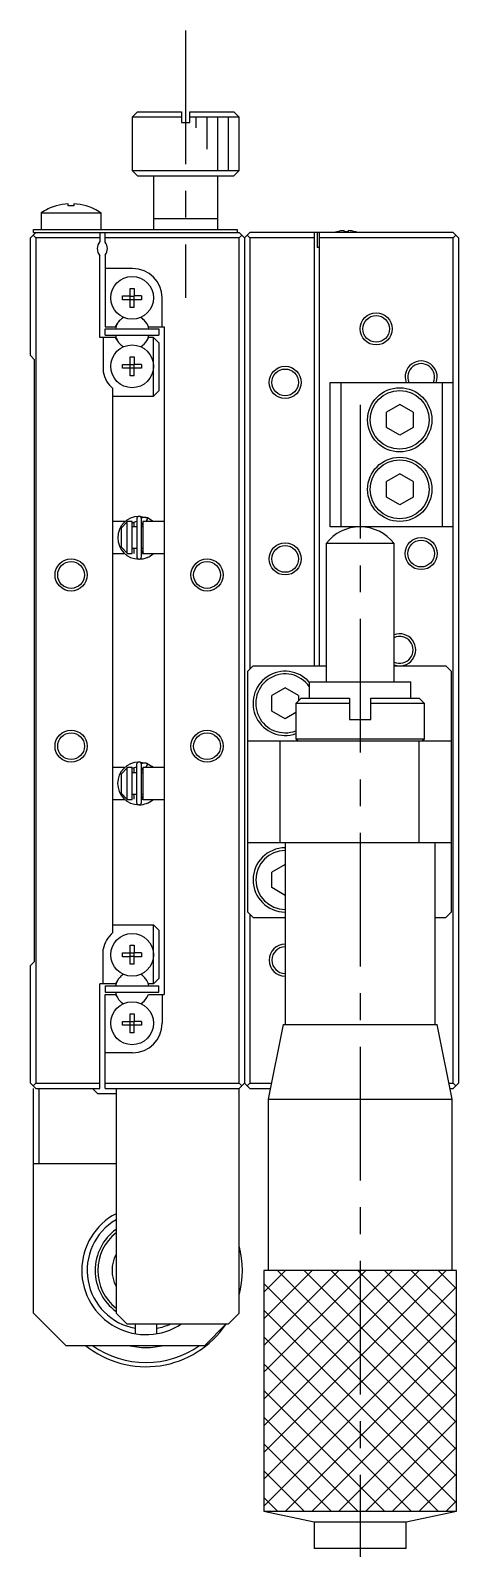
# Model space of a CAD drawing. Extents: x -173 to 396, y -6 to 321.
# Drawn here: x -111.1 to -71.1, y 109.4 to 251.3 of the extents above; entities that cross this region are included whole.
import ezdxf

# ---------------------------------------------------------------- set-up
doc = ezdxf.new("R2010")
doc.units = 0
doc.header["$LTSCALE"] = 10
doc.linetypes.add('CENTER', pattern=[2, 1.25, -0.25, 0.25, -0.25])
doc.layers.get('0').update_dxf_attribs({"linetype": 'CONTINUOUS'})
doc.layers.add('CENTER', color=1, linetype='CENTER')

msp = doc.modelspace()

# ---------------------------------------------------------------- linework, layer by layer
at = {"color": 7, "linetype": 'CONTINUOUS'}
for p, q in [((-101.10062, 243.660203), (-101.60062, 243.160203)), ((-97.00062, 243.160203), (-101.60062, 243.160203)), ((-101.60062, 243.160203), (-101.60062, 238.160203)), ((-101.10062, 243.660203), (-97.00062, 243.660203)), ((-97.00062, 243.660203), (-97.00062, 242.660203)), ((-97.00062, 242.660203), (-96.20062, 242.660203)), ((-96.20062, 243.660203), (-92.10062, 243.660203)), ((-96.20062, 242.660203), (-96.20062, 243.660203)), ((-91.60062, 243.160203), (-96.20062, 243.160203)), ((-91.60062, 243.160203), (-92.10062, 243.660203)), ((-91.60062, 238.160203), (-91.60062, 243.160203)), ((-101.60062, 238.160203), (-101.10062, 237.660203)), ((-101.60062, 238.160203), (-91.60062, 238.160203)), ((-101.10062, 237.660203), (-92.10062, 237.660203)), ((-99.60062, 237.660203), (-99.60062, 232.660203)), ((-93.60062, 232.660203), (-93.60062, 237.660203)), ((-92.10062, 237.660203), (-91.60062, 238.160203)), ((-110.10062, 234.202666), (-104.50062, 234.202666)), ((-110.10062, 234.202666), (-110.10062, 232.660203)), ((-108.699759, 234.853407), (-108.702768, 234.859576)), ((-107.56062, 234.853407), (-107.56062, 235.046664)), ((-107.04062, 234.853407), (-107.56062, 234.853407)), ((-107.04062, 235.046664), (-107.04062, 234.853407)), ((-105.898473, 234.859576), (-105.901481, 234.853407)), ((-104.50062, 232.660203), (-104.50062, 234.202666)), ((-93.60062, 233.660203), (-99.60062, 233.660203)), ((-110.60062, 232.360203), (-111.10062, 231.860203)), ((-111.10062, 220.860203), (-111.10062, 231.860203)), ((-110.60062, 231.860203), (-110.85062, 232.110203)), ((-110.80062, 232.360203), (-110.80062, 232.660203)), ((-110.80062, 232.660203), (-91.80062, 232.660203)), ((-110.80062, 232.360203), (-91.60062, 232.360203)), ((-110.60062, 231.860203), (-110.60062, 152.860203)), ((-104.60062, 231.860203), (-110.60062, 231.860203)), ((-104.60062, 232.360203), (-104.60062, 231.52164)), ((-104.10062, 231.460203), (-104.10062, 232.360203)), ((-91.60062, 231.860203), (-104.10062, 231.860203)), ((-91.80062, 232.660203), (-91.80062, 232.360203)), ((-91.60062, 232.360203), (-91.10062, 231.860203)), ((-91.35062, 232.110203), (-91.60062, 231.860203)), ((-91.60062, 152.860203), (-91.60062, 231.860203)), ((-91.10062, 231.860203), (-90.60062, 232.360203)), ((-91.10062, 231.860203), (-91.10062, 152.860203)), ((-90.85062, 232.110203), (-90.60062, 231.860203)), ((-71.60062, 232.360203), (-90.60062, 232.360203)), ((-90.60062, 231.860203), (-90.60062, 191.560203)), ((-84.60062, 231.860203), (-90.60062, 231.860203)), ((-84.60062, 232.360203), (-84.60062, 191.860203)), ((-84.30062, 232.360203), (-84.30062, 230.960203)), ((-84.10062, 191.860203), (-84.10062, 232.360203)), ((-71.60062, 231.860203), (-84.10062, 231.860203)), ((-82.486982, 232.429724), (-82.489236, 232.434347)), ((-81.78062, 232.429724), (-81.78062, 232.550062)), ((-81.42062, 232.429724), (-81.78062, 232.429724)), ((-81.42062, 232.550062), (-81.42062, 232.429724)), ((-80.712004, 232.434347), (-80.714259, 232.429724)), ((-71.60062, 232.360203), (-71.10062, 231.860203)), ((-71.35062, 232.110203), (-71.60062, 231.860203)), ((-71.60062, 152.860203), (-71.60062, 231.860203)), ((-71.10062, 231.860203), (-71.10062, 152.860203)), ((-104.60062, 222.560203), (-104.60062, 230.198765)), ((-104.10062, 230.260203), (-104.10062, 223.560203)), ((-84.10062, 230.960203), (-84.30062, 230.960203)), ((-101.55062, 229.010203), (-104.10062, 229.010203)), ((-101.78062, 227.146564), (-101.42062, 227.146564)), ((-101.78062, 226.440203), (-101.78062, 227.146564)), ((-101.42062, 227.146564), (-101.42062, 226.440203)), ((-102.486982, 226.080203), (-102.486982, 226.440203)), ((-102.486982, 226.440203), (-101.78062, 226.440203)), ((-101.78062, 226.080203), (-102.486982, 226.080203)), ((-101.770248, 226.42983), (-101.78062, 226.440203)), ((-101.770248, 226.090575), (-101.78062, 226.080203)), ((-101.78062, 225.373841), (-101.78062, 226.080203)), ((-101.770248, 226.090575), (-101.770248, 226.42983)), ((-101.770248, 226.42983), (-101.430992, 226.42983)), ((-101.430992, 226.090575), (-101.770248, 226.090575)), ((-101.430992, 226.42983), (-101.42062, 226.440203)), ((-101.430992, 226.42983), (-101.430992, 226.090575)), ((-101.430992, 226.090575), (-101.42062, 226.080203)), ((-100.714259, 226.440203), (-101.42062, 226.440203)), ((-100.714259, 226.080203), (-101.42062, 226.080203)), ((-101.42062, 225.373841), (-101.42062, 226.080203)), ((-100.714259, 226.440203), (-100.714259, 226.080203)), ((-98.80062, 223.560203), (-98.80062, 226.260203)), ((-101.42062, 225.373841), (-101.78062, 225.373841)), ((-104.10062, 223.560203), (-103.145032, 223.560203)), ((-104.10062, 223.360203), (-99.10062, 223.360203)), ((-104.10062, 222.760203), (-104.10062, 223.360203)), ((-103.145032, 223.560203), (-102.975436, 223.853953)), ((-100.225805, 223.853953), (-100.056208, 223.560203)), ((-100.056208, 223.560203), (-98.60062, 223.560203)), ((-99.10062, 223.360203), (-99.10062, 222.760203)), ((-98.60062, 223.560203), (-98.60062, 161.160203)), ((-103.145032, 222.560203), (-104.60062, 222.560203)), ((-104.30062, 222.560203), (-104.30062, 219.338187)), ((-104.10062, 222.760203), (-99.10062, 222.760203)), ((-102.975436, 222.266453), (-103.145032, 222.560203)), ((-100.056208, 222.560203), (-100.225805, 222.266453)), ((-99.60062, 222.560203), (-100.056208, 222.560203)), ((-99.60062, 222.560203), (-99.10062, 222.060203)), ((-99.60062, 217.060203), (-99.60062, 222.560203)), ((-99.10062, 222.060203), (-99.10062, 217.560203)), ((-110.75062, 220.510203), (-111.10062, 220.860203)), ((-110.75062, 220.510203), (-110.75062, 164.210203)), ((-102.486982, 219.680203), (-102.486982, 220.040203)), ((-102.486982, 220.040203), (-101.78062, 220.040203)), ((-101.78062, 220.746564), (-101.42062, 220.746564)), ((-101.78062, 220.040203), (-101.78062, 220.746564)), ((-101.770248, 220.02983), (-101.78062, 220.040203)), ((-101.770248, 219.690575), (-101.770248, 220.02983)), ((-101.770248, 220.02983), (-101.430992, 220.02983)), ((-101.430992, 220.02983), (-101.42062, 220.040203)), ((-101.430992, 220.02983), (-101.430992, 219.690575)), ((-101.42062, 220.746564), (-101.42062, 220.040203)), ((-100.714259, 220.040203), (-101.42062, 220.040203)), ((-100.714259, 220.040203), (-100.714259, 219.680203)), ((-101.78062, 219.680203), (-102.486982, 219.680203)), ((-101.770248, 219.690575), (-101.78062, 219.680203)), ((-101.78062, 218.973841), (-101.78062, 219.680203)), ((-101.42062, 218.973841), (-101.78062, 218.973841)), ((-101.430992, 219.690575), (-101.770248, 219.690575)), ((-101.430992, 219.690575), (-101.42062, 219.680203)), ((-100.714259, 219.680203), (-101.42062, 219.680203)), ((-101.42062, 218.973841), (-101.42062, 219.680203)), ((-103.40062, 166.939265), (-103.40062, 217.78114)), ((-99.10062, 217.560203), (-99.60062, 217.060203)), ((-83.10062, 204.860203), (-83.10062, 218.360203)), ((-83.10062, 218.360203), (-71.60062, 218.360203)), ((-82.10062, 218.360203), (-82.10062, 204.860203)), ((-72.60062, 204.860203), (-72.60062, 218.360203)), ((-103.40062, 217.060203), (-99.60062, 217.060203)), ((-76.60062, 216.303578), (-77.85062, 215.58189)), ((-75.35062, 215.58189), (-76.60062, 216.303578)), ((-77.85062, 214.138515), (-77.85062, 215.58189)), ((-75.35062, 215.58189), (-75.35062, 214.138515)), ((-76.60062, 213.416827), (-77.85062, 214.138515)), ((-75.35062, 214.138515), (-76.60062, 213.416827)), ((-76.60062, 209.803578), (-77.85062, 209.08189)), ((-77.85062, 207.638515), (-77.85062, 209.08189)), ((-75.35062, 209.08189), (-76.60062, 209.803578)), ((-75.35062, 209.08189), (-75.35062, 207.638515)), ((-76.60062, 206.916827), (-77.85062, 207.638515)), ((-75.35062, 207.638515), (-76.60062, 206.916827)), ((-100.165846, 205.682371), (-100.917246, 205.840423)), ((-102.246005, 205.360203), (-103.40062, 205.360203)), ((-102.60062, 204.776718), (-102.10062, 205.305886)), ((-102.60062, 202.943687), (-102.60062, 204.776718)), ((-101.60062, 205.360203), (-102.10062, 205.360203)), ((-102.10062, 205.360203), (-102.10062, 202.360203)), ((-101.600658, 205.247624), (-101.170938, 205.376495)), ((-101.60062, 202.360203), (-101.60062, 205.360203)), ((-101.170886, 204.860203), (-101.60062, 204.860203)), ((-101.40062, 204.860203), (-101.40062, 205.324749)), ((-101.170886, 205.61689), (-101.170886, 202.06689)), ((-100.729642, 205.68574), (-100.731473, 205.684962)), ((-100.696341, 205.698867), (-100.729642, 205.68574)), ((-100.720886, 202.06689), (-100.720886, 205.61689)), ((-100.720886, 205.017338), (-100.600628, 205.246056)), ((-100.60062, 204.860203), (-100.720886, 204.860203)), ((-100.662438, 205.710313), (-100.696341, 205.698867)), ((-100.628015, 205.72005), (-100.662438, 205.710313)), ((-100.593158, 205.728056), (-100.628015, 205.72005)), ((-100.60062, 205.360203), (-100.60062, 202.360203)), ((-98.60062, 205.360203), (-100.60062, 205.360203)), ((-100.557952, 205.734311), (-100.593158, 205.728056)), ((-100.522481, 205.7388), (-100.557952, 205.734311)), ((-100.486834, 205.741513), (-100.522481, 205.7388)), ((-100.451097, 205.742441), (-100.486834, 205.741513)), ((-100.415358, 205.741584), (-100.451097, 205.742441)), ((-100.379703, 205.738942), (-100.415358, 205.741584)), ((-100.34422, 205.734523), (-100.379703, 205.738942)), ((-100.308995, 205.728335), (-100.34422, 205.734523)), ((-100.274116, 205.720395), (-100.308995, 205.728335)), ((-100.277365, 205.373796), (-100.284252, 205.360203)), ((-100.270379, 205.388028), (-100.277365, 205.373796)), ((-100.239667, 205.71072), (-100.274116, 205.720395)), ((-100.165482, 205.682221), (-100.273852, 205.360175)), ((-100.263336, 205.402812), (-100.270379, 205.388028)), ((-100.256278, 205.41806), (-100.263336, 205.402812)), ((-100.249248, 205.433678), (-100.256278, 205.41806)), ((-100.242289, 205.449573), (-100.249248, 205.433678)), ((-100.235443, 205.465648), (-100.242289, 205.449573)), ((-100.205735, 205.699334), (-100.239667, 205.71072)), ((-100.228751, 205.481807), (-100.235443, 205.465648)), ((-100.222254, 205.497951), (-100.228751, 205.481807)), ((-100.21599, 205.513983), (-100.222254, 205.497951)), ((-100.209999, 205.529806), (-100.21599, 205.513983)), ((-100.204315, 205.545324), (-100.209999, 205.529806)), ((-100.174148, 205.686997), (-100.205735, 205.699334)), ((-100.198973, 205.560444), (-100.204315, 205.545324)), ((-100.194007, 205.575073), (-100.198973, 205.560444)), ((-100.189444, 205.589125), (-100.194007, 205.575073)), ((-100.185315, 205.602513), (-100.189444, 205.589125)), ((-100.181642, 205.615156), (-100.185315, 205.602513)), ((-100.178449, 205.626979), (-100.181642, 205.615156)), ((-100.175754, 205.63791), (-100.178449, 205.626979)), ((-100.173575, 205.647882), (-100.175754, 205.63791)), ((-100.17558, 205.687293), (-100.173438, 205.686605)), ((-99.646266, 205.360372), (-100.174621, 205.68607)), ((-100.171924, 205.656836), (-100.173575, 205.647882)), ((-100.173438, 205.686605), (-100.171825, 205.684663)), ((-100.170811, 205.664717), (-100.171924, 205.656836)), ((-100.171825, 205.684663), (-100.170751, 205.681481)), ((-100.170242, 205.671477), (-100.170811, 205.664717)), ((-100.170751, 205.681481), (-100.170223, 205.677077)), ((-100.170223, 205.677077), (-100.170242, 205.671477)), ((-100.132292, 205.667789), (-100.165846, 205.682371)), ((-71.60062, 204.860203), (-83.10062, 204.860203)), ((-102.10062, 202.414519), (-102.60062, 202.943687)), ((-77.12562, 203.293023), (-83.47562, 203.293023)), ((-83.47562, 203.293023), (-83.47562, 190.360203)), ((-77.12562, 190.360203), (-77.12562, 203.293023)), ((-103.40062, 202.360203), (-102.287239, 202.360203)), ((-102.10062, 202.360203), (-101.60062, 202.360203)), ((-101.60062, 202.860203), (-101.170886, 202.860203)), ((-101.40062, 202.360203), (-101.40062, 202.860203)), ((-100.720886, 202.860203), (-100.60062, 202.860203)), ((-100.600665, 202.437749), (-100.720886, 202.666442)), ((-100.489386, 202.359828), (-100.720868, 202.307272)), ((-100.60062, 202.360203), (-98.60062, 202.360203)), ((-100.232735, 201.974665), (-100.174148, 201.996783)), ((-100.177729, 201.996845), (-100.17558, 201.996486)), ((-100.17558, 201.996486), (-100.175898, 201.997262)), ((-100.174148, 201.996783), (-100.17558, 201.996486)), ((-100.174405, 201.9978), (-100.144149, 202.010756)), ((-90.30062, 191.860203), (-90.80062, 191.360203)), ((-90.30062, 191.860203), (-83.47562, 191.860203)), ((-77.12562, 191.860203), (-72.30062, 191.860203)), ((-71.80062, 191.360203), (-72.30062, 191.860203)), ((-90.80062, 168.860203), (-90.80062, 191.360203)), ((-85.05062, 190.360203), (-85.05062, 188.860203)), ((-85.05062, 190.360203), (-75.55062, 190.360203)), ((-75.55062, 188.860203), (-75.55062, 190.360203)), ((-71.80062, 191.360203), (-71.80062, 168.860203)), ((-87.30062, 189.803578), (-88.55062, 189.08189)), ((-88.55062, 187.638515), (-88.55062, 189.08189)), ((-86.05062, 189.08189), (-87.30062, 189.803578)), ((-85.80062, 188.860203), (-86.30062, 188.360203)), ((-86.05062, 189.08189), (-86.05062, 188.610203)), ((-85.80062, 188.860203), (-81.30062, 188.860203)), ((-81.30062, 188.860203), (-81.30062, 186.860203)), ((-79.30062, 188.860203), (-74.80062, 188.860203)), ((-79.30062, 186.860203), (-79.30062, 188.860203)), ((-74.30062, 188.360203), (-74.80062, 188.860203)), ((-87.30062, 186.916827), (-88.55062, 187.638515)), ((-86.30062, 187.494177), (-87.30062, 186.916827)), ((-81.30062, 188.360203), (-86.30062, 188.360203)), ((-86.30062, 188.360203), (-86.30062, 185.060203)), ((-74.30062, 188.360203), (-79.30062, 188.360203)), ((-74.30062, 185.060203), (-74.30062, 188.360203)), ((-81.30062, 186.860203), (-79.30062, 186.860203)), ((-90.80062, 184.860203), (-71.80062, 184.860203)), ((-87.80062, 184.860203), (-87.80062, 175.360203)), ((-86.30062, 185.060203), (-86.10062, 184.860203)), ((-86.30062, 185.060203), (-74.30062, 185.060203)), ((-74.80062, 175.360203), (-74.80062, 184.860203)), ((-74.50062, 184.860203), (-74.30062, 185.060203)), ((-102.297081, 182.360203), (-103.40062, 182.360203)), ((-102.60062, 181.776718), (-102.10062, 182.305886)), ((-102.60062, 179.943687), (-102.60062, 181.776718)), ((-101.60062, 182.360203), (-102.10062, 182.360203)), ((-102.10062, 182.360203), (-102.10062, 179.360203)), ((-101.600671, 182.289555), (-101.180166, 182.414178)), ((-101.60062, 179.360203), (-101.60062, 182.360203)), ((-101.180115, 181.860203), (-101.60062, 181.860203)), ((-101.40062, 182.360203), (-101.415117, 182.360203)), ((-101.40062, 181.860203), (-101.40062, 182.360203)), ((-101.180115, 182.654574), (-101.180115, 179.104574)), ((-100.14152, 182.705473), (-100.926474, 182.878106)), ((-100.73887, 182.723424), (-100.740702, 182.722646)), ((-100.705569, 182.73655), (-100.73887, 182.723424)), ((-100.730115, 179.104574), (-100.730115, 182.654574)), ((-100.730115, 182.055022), (-100.600651, 182.289728)), ((-100.60062, 181.860203), (-100.730115, 181.860203)), ((-100.671666, 182.747996), (-100.705569, 182.73655)), ((-100.637244, 182.757734), (-100.671666, 182.747996)), ((-100.602387, 182.76574), (-100.637244, 182.757734)), ((-100.56718, 182.771995), (-100.602387, 182.76574)), ((-100.60062, 182.360203), (-100.60062, 179.360203)), ((-98.60062, 182.360203), (-100.60062, 182.360203)), ((-100.53171, 182.776484), (-100.56718, 182.771995)), ((-100.496063, 182.779196), (-100.53171, 182.776484)), ((-100.460326, 182.780125), (-100.496063, 182.779196)), ((-100.424586, 182.779267), (-100.460326, 182.780125)), ((-100.388931, 182.776626), (-100.424586, 182.779267)), ((-100.353448, 182.772206), (-100.388931, 182.776626)), ((-100.318224, 182.766019), (-100.353448, 182.772206)), ((-100.283344, 182.758079), (-100.318224, 182.766019)), ((-100.306993, 182.372573), (-100.314024, 182.360203)), ((-100.299687, 182.386025), (-100.306993, 182.372573)), ((-100.174711, 182.719905), (-100.303528, 182.360174)), ((-100.29216, 182.400457), (-100.299687, 182.386025)), ((-100.284469, 182.415762), (-100.29216, 182.400457)), ((-100.27667, 182.431824), (-100.284469, 182.415762)), ((-100.248896, 182.748404), (-100.283344, 182.758079)), ((-100.268823, 182.448524), (-100.27667, 182.431824)), ((-100.260986, 182.465737), (-100.268823, 182.448524)), ((-100.253218, 182.483334), (-100.260986, 182.465737)), ((-100.245576, 182.501183), (-100.253218, 182.483334)), ((-100.214964, 182.737018), (-100.248896, 182.748404)), ((-100.238118, 182.519151), (-100.245576, 182.501183)), ((-100.2309, 182.537104), (-100.238118, 182.519151)), ((-100.223976, 182.554908), (-100.2309, 182.537104)), ((-100.217397, 182.572428), (-100.223976, 182.554908)), ((-100.211213, 182.589535), (-100.217397, 182.572428)), ((-100.183377, 182.724681), (-100.214964, 182.737018)), ((-100.205469, 182.6061), (-100.211213, 182.589535)), ((-100.20021, 182.621999), (-100.205469, 182.6061)), ((-100.195474, 182.637113), (-100.20021, 182.621999)), ((-100.191296, 182.65133), (-100.195474, 182.637113)), ((-100.187708, 182.664543), (-100.191296, 182.65133)), ((-100.184737, 182.676653), (-100.187708, 182.664543)), ((-100.184808, 182.724977), (-100.182459, 182.724133)), ((-100.182405, 182.68757), (-100.184737, 182.676653)), ((-99.612643, 182.360355), (-100.183849, 182.723754)), ((-100.182459, 182.724133), (-100.180765, 182.72174)), ((-100.180729, 182.697212), (-100.182405, 182.68757)), ((-100.180765, 182.72174), (-100.179741, 182.717816)), ((-100.179722, 182.705506), (-100.180729, 182.697212)), ((-100.179741, 182.717816), (-100.179392, 182.712392)), ((-100.179392, 182.712392), (-100.179722, 182.705506)), ((-103.40062, 179.360203), (-102.25316, 179.360203)), ((-102.10062, 179.414519), (-102.60062, 179.943687)), ((-102.10062, 179.360203), (-101.60062, 179.360203)), ((-101.60062, 179.860203), (-101.180115, 179.860203)), ((-101.40062, 179.394305), (-101.40062, 179.860203)), ((-100.730115, 179.860203), (-100.60062, 179.860203)), ((-100.600661, 179.469425), (-100.730115, 179.704125)), ((-100.600607, 179.36974), (-100.730096, 179.344955)), ((-100.60062, 179.360203), (-98.60062, 179.360203)), ((-100.241964, 179.012349), (-100.183377, 179.034466)), ((-100.186957, 179.034529), (-100.184808, 179.03417)), ((-100.184808, 179.03417), (-100.185127, 179.034946)), ((-100.183377, 179.034466), (-100.184808, 179.03417)), ((-100.183633, 179.035483), (-100.153378, 179.04844)), ((-90.80062, 175.360203), (-71.80062, 175.360203)), ((-87.30062, 175.360203), (-87.30062, 158.360203)), ((-73.30062, 158.360203), (-73.30062, 175.360203)), ((-87.30062, 173.303578), (-88.55062, 172.58189)), ((-88.55062, 171.138515), (-88.55062, 172.58189)), ((-87.30062, 170.416827), (-88.55062, 171.138515)), ((-103.40062, 167.660203), (-99.60062, 167.660203)), ((-99.60062, 167.660203), (-99.10062, 167.160203)), ((-99.60062, 162.160203), (-99.60062, 167.660203)), ((-90.30062, 168.360203), (-90.80062, 168.860203)), ((-90.60062, 168.660203), (-90.60062, 152.860203)), ((-90.30062, 168.360203), (-87.30062, 168.360203)), ((-73.30062, 168.360203), (-72.30062, 168.360203)), ((-71.80062, 168.860203), (-72.30062, 168.360203)), ((-99.10062, 167.160203), (-99.10062, 162.660203)), ((-104.30062, 162.160203), (-104.30062, 165.382218)), ((-102.486982, 164.680203), (-102.486982, 165.040203)), ((-102.486982, 165.040203), (-101.78062, 165.040203)), ((-101.78062, 164.680203), (-102.486982, 164.680203)), ((-101.78062, 165.746564), (-101.42062, 165.746564)), ((-101.78062, 165.040203), (-101.78062, 165.746564)), ((-101.770248, 165.02983), (-101.78062, 165.040203)), ((-101.770248, 164.690575), (-101.78062, 164.680203)), ((-101.78062, 163.973841), (-101.78062, 164.680203)), ((-101.770248, 164.690575), (-101.770248, 165.02983)), ((-101.770248, 165.02983), (-101.430992, 165.02983)), ((-101.430992, 164.690575), (-101.770248, 164.690575)), ((-101.430992, 165.02983), (-101.42062, 165.040203)), ((-101.430992, 165.02983), (-101.430992, 164.690575)), ((-101.430992, 164.690575), (-101.42062, 164.680203)), ((-101.42062, 165.746564), (-101.42062, 165.040203)), ((-100.714259, 165.040203), (-101.42062, 165.040203)), ((-100.714259, 164.680203), (-101.42062, 164.680203)), ((-101.42062, 163.973841), (-101.42062, 164.680203)), ((-100.714259, 165.040203), (-100.714259, 164.680203)), ((-110.75062, 164.210203), (-111.10062, 163.860203)), ((-111.10062, 152.860203), (-111.10062, 163.860203)), ((-101.42062, 163.973841), (-101.78062, 163.973841)), ((-103.145032, 162.160203), (-104.60062, 162.160203)), ((-104.60062, 152.360203), (-104.60062, 162.160203)), ((-104.10062, 161.960203), (-99.10062, 161.960203)), ((-104.10062, 161.960203), (-104.10062, 161.360203)), ((-102.975436, 162.453953), (-103.145032, 162.160203)), ((-100.056208, 162.160203), (-100.225805, 162.453953)), ((-99.60062, 162.160203), (-100.056208, 162.160203)), ((-99.60062, 162.160203), (-99.10062, 162.660203)), ((-99.10062, 161.360203), (-99.10062, 161.960203)), ((-104.10062, 161.360203), (-99.10062, 161.360203)), ((-104.10062, 161.160203), (-103.145032, 161.160203)), ((-104.10062, 152.360203), (-104.10062, 161.160203)), ((-103.145032, 161.160203), (-102.975436, 160.866453)), ((-100.225805, 160.866453), (-100.056208, 161.160203)), ((-100.056208, 161.160203), (-98.60062, 161.160203)), ((-98.80062, 161.160203), (-98.80062, 158.460203)), ((-101.78062, 159.346564), (-101.42062, 159.346564)), ((-101.78062, 158.640203), (-101.78062, 159.346564)), ((-101.42062, 159.346564), (-101.42062, 158.640203)), ((-102.486982, 158.280203), (-102.486982, 158.640203)), ((-102.486982, 158.640203), (-101.78062, 158.640203)), ((-101.78062, 158.280203), (-102.486982, 158.280203)), ((-101.770248, 158.62983), (-101.78062, 158.640203)), ((-101.770248, 158.290575), (-101.78062, 158.280203)), ((-101.78062, 157.573841), (-101.78062, 158.280203)), ((-101.42062, 157.573841), (-101.78062, 157.573841)), ((-101.770248, 158.290575), (-101.770248, 158.62983)), ((-101.770248, 158.62983), (-101.430992, 158.62983)), ((-101.430992, 158.290575), (-101.770248, 158.290575)), ((-101.430992, 158.62983), (-101.42062, 158.640203)), ((-101.430992, 158.62983), (-101.430992, 158.290575)), ((-101.430992, 158.290575), (-101.42062, 158.280203)), ((-100.714259, 158.640203), (-101.42062, 158.640203)), ((-100.714259, 158.280203), (-101.42062, 158.280203)), ((-101.42062, 157.573841), (-101.42062, 158.280203)), ((-100.714259, 158.640203), (-100.714259, 158.280203)), ((-87.50062, 158.360203), (-88.90062, 151.360203)), ((-87.50062, 158.360203), (-73.10062, 158.360203)), ((-71.70062, 151.360203), (-73.10062, 158.360203)), ((-101.55062, 155.710203), (-104.10062, 155.710203)), ((-110.60062, 152.360203), (-111.10062, 152.860203)), ((-110.85062, 152.610203), (-110.60062, 152.860203)), ((-110.80062, 131.360203), (-110.80062, 152.360203)), ((-110.60062, 152.860203), (-104.60062, 152.860203)), ((-110.60062, 152.360203), (-104.60062, 152.360203)), ((-110.30062, 152.360203), (-110.30062, 145.360203)), ((-104.80062, 151.860203), (-105.30062, 152.360203)), ((-103.10062, 151.860203), (-104.80062, 151.860203)), ((-104.10062, 152.860203), (-91.60062, 152.860203)), ((-104.10062, 152.360203), (-91.60062, 152.360203)), ((-103.10062, 152.360203), (-103.10062, 131.360203)), ((-91.60062, 152.860203), (-91.35062, 152.610203)), ((-91.60062, 152.360203), (-91.10062, 152.860203)), ((-91.60062, 131.360203), (-91.60062, 152.360203)), ((-91.10062, 152.860203), (-90.60062, 152.360203)), ((-90.60062, 152.860203), (-90.85062, 152.610203)), ((-90.60062, 152.860203), (-88.60062, 152.860203)), ((-90.60062, 152.360203), (-88.70062, 152.360203)), ((-72.00062, 152.860203), (-71.60062, 152.860203)), ((-71.90062, 152.360203), (-71.60062, 152.360203)), ((-71.60062, 152.860203), (-71.35062, 152.610203)), ((-71.60062, 152.360203), (-71.10062, 152.860203)), ((-88.90062, 151.360203), (-88.90062, 135.360203)), ((-88.90062, 151.360203), (-71.70062, 151.360203)), ((-71.70062, 135.360203), (-71.70062, 151.360203)), ((-110.80062, 145.360203), (-103.10062, 145.360203)), ((-71.30062, 135.360203), (-89.30062, 135.360203)), ((-89.30062, 135.360203), (-89.30062, 112.860203)), ((-89.30062, 135.360203), (-89.30062, 112.860203)), ((-71.30062, 135.360203), (-89.30062, 135.360203)), ((-71.30062, 112.860203), (-71.30062, 135.360203)), ((-71.30062, 112.860203), (-71.30062, 135.360203)), ((-107.80062, 128.360203), (-110.80062, 131.360203)), ((-103.10062, 131.360203), (-102.10062, 130.360203)), ((-91.60062, 131.360203), (-92.60062, 130.360203)), ((-102.10062, 130.360203), (-92.60062, 130.360203)), ((-101.30062, 130.360203), (-101.30062, 129.444123)), ((-99.30062, 129.444123), (-99.30062, 130.360203)), ((-92.80062, 130.360203), (-94.80062, 128.360203)), ((-107.80062, 128.360203), (-94.80062, 128.360203)), ((-89.30062, 112.860203), (-71.30062, 112.860203)), ((-89.30062, 112.860203), (-84.60062, 111.860203)), ((-89.30062, 112.860203), (-71.30062, 112.860203)), ((-76.00062, 111.860203), (-71.30062, 112.860203)), ((-84.60062, 111.860203), (-76.00062, 111.860203)), ((-84.60062, 111.860203), (-84.60062, 109.360203)), ((-76.00062, 109.360203), (-76.00062, 111.860203)), ((-76.00062, 109.360203), (-84.60062, 109.360203))]:
    msp.add_line(p, q, dxfattribs=at)
at = {"color": 3, "linetype": 'CONTINUOUS'}
for p, q in [((-95.60062, 242.160203), (-95.60062, 243.160203)), ((-94.60062, 240.160203), (-94.60062, 243.160203)), ((-93.60062, 238.160203), (-93.60062, 243.160203)), ((-92.60062, 238.160203), (-92.60062, 243.160203)), ((-89.30062, 133.338557), (-87.278974, 135.360203)), ((-89.30062, 130.838557), (-84.778974, 135.360203)), ((-89.30062, 128.338557), (-82.278974, 135.360203)), ((-89.30062, 125.838557), (-79.778974, 135.360203)), ((-89.30062, 123.338557), (-77.278974, 135.360203)), ((-89.30062, 120.838557), (-74.778974, 135.360203)), ((-89.30062, 118.338557), (-72.278974, 135.360203)), ((-88.019785, 135.360203), (-71.30062, 118.641038)), ((-85.519785, 135.360203), (-71.30062, 121.141038)), ((-83.019785, 135.360203), (-71.30062, 123.641038)), ((-80.519785, 135.360203), (-71.30062, 126.141038)), ((-78.019785, 135.360203), (-71.30062, 128.641038)), ((-75.519785, 135.360203), (-71.30062, 131.141038)), ((-73.019785, 135.360203), (-71.30062, 133.641038)), ((-89.30062, 134.141038), (-71.30062, 116.141038)), ((-89.30062, 115.838557), (-71.30062, 133.838557)), ((-89.30062, 131.641038), (-71.30062, 113.641038)), ((-89.30062, 113.338557), (-71.30062, 131.338557)), ((-89.30062, 129.141038), (-73.019785, 112.860203)), ((-87.278974, 112.860203), (-71.30062, 128.838557)), ((-89.30062, 126.641038), (-75.519785, 112.860203)), ((-84.778974, 112.860203), (-71.30062, 126.338557)), ((-89.30062, 124.141038), (-78.019785, 112.860203)), ((-82.278974, 112.860203), (-71.30062, 123.838557)), ((-89.30062, 121.641038), (-80.519785, 112.860203)), ((-79.778974, 112.860203), (-71.30062, 121.338557)), ((-89.30062, 119.141038), (-83.019785, 112.860203)), ((-77.278974, 112.860203), (-71.30062, 118.838557)), ((-89.30062, 116.641038), (-85.519785, 112.860203)), ((-74.778974, 112.860203), (-71.30062, 116.338557)), ((-89.30062, 114.141038), (-88.019785, 112.860203)), ((-72.278974, 112.860203), (-71.30062, 113.838557))]:
    msp.add_line(p, q, dxfattribs=at)
at = {"color": 7, "linetype": 'CONTINUOUS'}
for centre, radius in [((-101.60062, 226.260203), 2), ((-78.80062, 223.360203), 1.25), ((-101.60062, 219.860203), 2), ((-87.30062, 218.360203), 1.25), ((-76.60062, 214.860203), 3), ((-76.60062, 214.860203), 2.75), ((-76.60062, 208.360203), 3), ((-76.60062, 208.360203), 2.75), ((-87.30062, 201.860203), 1.25), ((-74.60062, 202.360203), 1.25), ((-107.30062, 200.360203), 1.25), ((-94.60062, 200.360203), 1.25), ((-107.30062, 184.360203), 1.25), ((-94.60062, 184.360203), 1.25), ((-101.60062, 164.860203), 2), ((-101.60062, 158.460203), 2)]:
    msp.add_circle(centre, radius, dxfattribs=at)
at = {"color": 3, "linetype": 'CONTINUOUS'}
for centre in [(-78.80062, 223.360203), (-87.30062, 218.360203), (-87.30062, 201.860203), (-74.60062, 202.360203), (-107.30062, 200.360203), (-94.60062, 200.360203), (-107.30062, 184.360203), (-94.60062, 184.360203)]:
    msp.add_circle(centre, 1.5, dxfattribs=at)
at = {"color": 7, "linetype": 'CONTINUOUS'}
for centre, radius, start, end in [((-107.30062, 230.060203), 5, 106.285843, 124.055798), ((-107.30062, 230.060203), 4.993235, 92.984767, 106.272555), ((-107.30062, 230.060203), 4.993235, 73.727445, 87.015233), ((-107.30062, 230.060203), 5, 55.944202, 73.714157), ((-103.85062, 230.860203), 1, 138.590378, 221.409622), ((-104.90062, 230.860203), 1, 323.130102, 36.869898), ((-81.60062, 229.360203), 3.2, 106.122533, 110.364135), ((-81.60062, 229.360203), 3.194933, 93.229709, 106.106712), ((-81.60062, 229.360203), 3.194933, 73.893288, 86.770291), ((-81.60062, 229.360203), 3.2, 69.635862, 73.877467), ((-101.55062, 226.260203), 2.75, 0, 90), ((-101.48562, 222.945393), 1.75, 121.886504, 135.004406), ((-101.60062, 223.060202), 1.5875, 120.433182, 134.999975), ((-101.60062, 223.060202), 1.5875, 30.000031, 59.566818), ((-101.71562, 222.945393), 1.75, 44.995594, 58.113496), ((-101.60062, 223.060202), 1.5875, 150, 169.106911), ((-101.60062, 223.060203), 1.5875, 135, 150), ((-101.60062, 223.060202), 1.5875, 10.893089, 30), ((-101.60062, 223.060202), 1.5875, 190.893016, 210), ((-101.60062, 223.060203), 1.5875, 210, 225), ((-101.60062, 223.060202), 1.5875, 224.999975, 239.566737), ((-101.48562, 223.175012), 1.75, 224.995594, 238.113496), ((-101.60062, 223.060202), 1.5875, 300.433263, 315.000025), ((-101.71562, 223.175012), 1.75, 301.886504, 315.004406), ((-101.60062, 223.060202), 1.5875, 315.000026, 349.106984), ((-74.60062, 218.860203), 1.25, 336.421822, 203.578178), ((-101.60062, 219.860203), 2.75, 190.942499, 229.114807), ((-100.945848, 203.841934), 1.998762, 90.738023, 269.187021), ((-100.945886, 205.61689), 0.225, 0, 180), ((-80.30062, 200.860046), 4, 37.462651, 142.537349), ((-100.945886, 202.06689), 0.225, 180, 0), ((-100.947314, 203.845657), 2.002574, 270.859394, 312.103214), ((-76.60062, 193.360203), 1.25, 245.165412, 114.834588), ((-87.30062, 188.360203), 3, 41.409622, 289.471221), ((-87.30062, 188.360203), 2.75, 35.096801, 291.323686), ((-100.955076, 180.879618), 1.998762, 90.738023, 269.187021), ((-100.955115, 182.654574), 0.225, 0, 180), ((-100.955115, 179.104574), 0.225, 180, 0), ((-100.95671, 180.884223), 2.00346, 270.863794, 310.459737), ((-87.30062, 171.860203), 3, 90, 270), ((-87.30062, 171.860203), 2.75, 90, 270), ((-101.60062, 164.860203), 2.75, 130.885193, 169.057501), ((-87.30062, 164.360203), 1.25, 90, 270), ((-101.60062, 161.660204), 1.5875, 135.000026, 169.106983), ((-101.60062, 161.660204), 1.5875, 120.433264, 135.000025), ((-101.48562, 161.545393), 1.75, 121.886504, 135.004406), ((-101.60062, 161.660204), 1.5875, 44.999975, 59.566736), ((-101.71562, 161.545393), 1.75, 44.995594, 58.113496), ((-101.60062, 161.660203), 1.5875, 30, 45), ((-101.60062, 161.660204), 1.5875, 10.893089, 30), ((-101.60062, 161.660204), 1.5875, 190.893039, 210), ((-101.60062, 161.660204), 1.5875, 210.000031, 239.566818), ((-101.48562, 161.775012), 1.75, 224.995594, 238.113496), ((-101.60062, 161.660204), 1.5875, 300.433182, 329.999969), ((-101.71562, 161.775012), 1.75, 301.886504, 315.004406), ((-101.55062, 158.460203), 2.75, 270, 0), ((-100.30062, 135.360203), 6, 117.818139, 303.55731), ((-100.30062, 135.360203), 5.5, 120.603295, 259.524318), ((-100.30062, 135.360203), 4.75, 126.119668, 233.880332), ((-100.30062, 135.360203), 9, 345.164888, 14.835112), ((-100.30062, 135.360203), 3.175, 151.871171, 208.128829), ((-100.30062, 135.360203), 9, 231.057559, 325.859311), ((-100.30062, 135.360203), 5.5, 280.475682, 294.619989), ((-100.30062, 135.360203), 8.6, 234.484016, 305.515984), ((-100.30062, 135.360203), 7.2, 256.463797, 283.536203)]:
    msp.add_arc(centre, radius, start, end, dxfattribs=at)
at = {"color": 3, "linetype": 'CONTINUOUS'}
for centre, radius, start, end in [((-74.60062, 218.860203), 1.5, 340.528779, 199.471221), ((-76.60062, 193.360203), 1.5, 249.54772, 110.487315), ((-87.30062, 164.360203), 1.5, 90, 270), ((-100.30062, 135.360203), 4.5, 128.478595, 231.521405)]:
    msp.add_arc(centre, radius, start, end, dxfattribs=at)
at = {"layer": 'CENTER', "color": 1, "linetype": 'CENTER'}
for p, q in [((-96.60062, 251.260203), (-96.60062, 226.260203)), ((-80.30062, 216.260203), (-80.30062, 96.260203))]:
    msp.add_line(p, q, dxfattribs=at)

doc.saveas('drawing.dxf')
